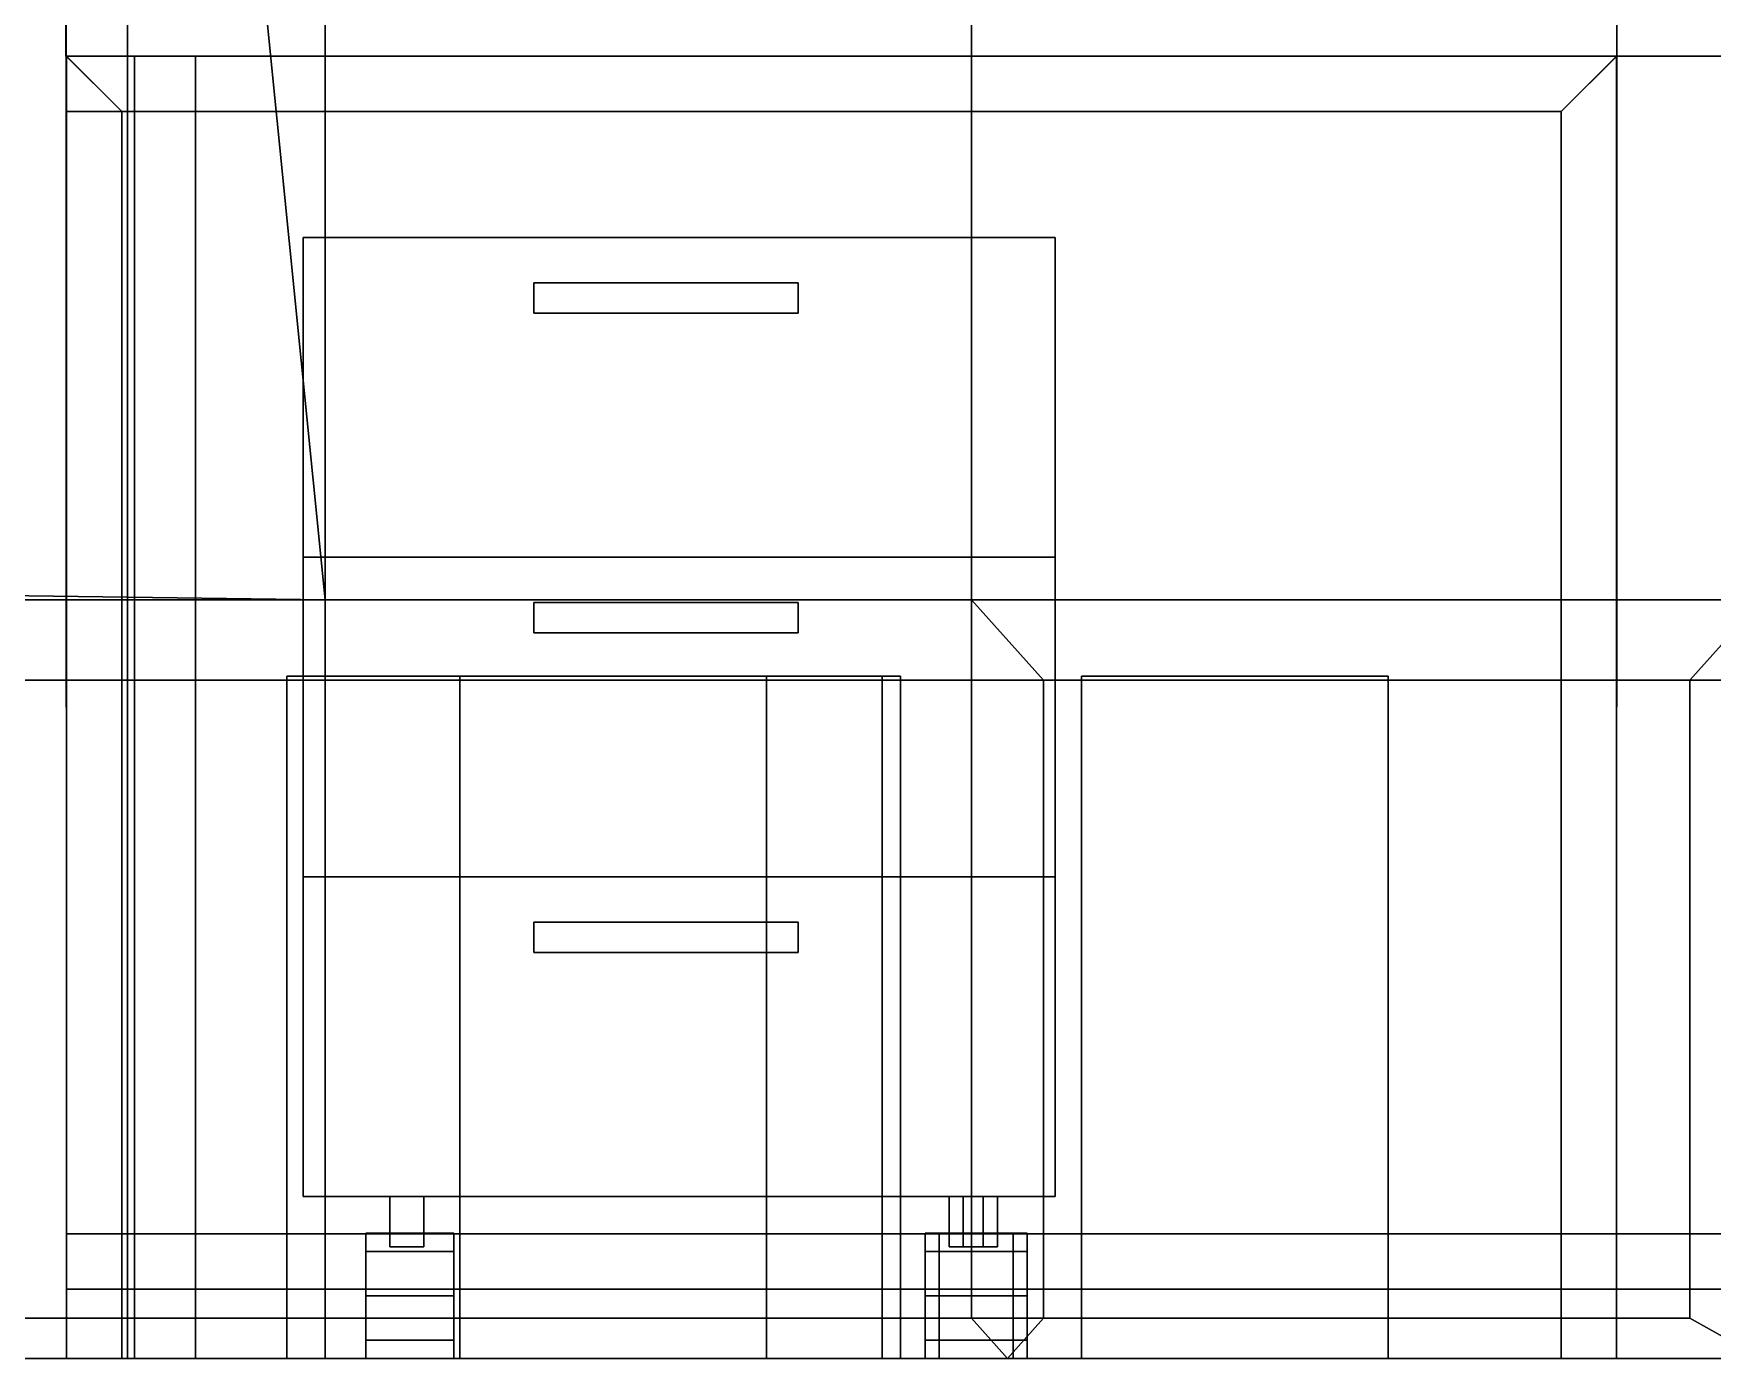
# Model space of a CAD drawing. Extents: x -252 to 252, y 0 to 101.
# Drawn here: x -154.53 to -110.75, y 0 to 34.55 of the extents above; entities that cross this region are included whole.
import ezdxf

# ---------------------------------------------------------------- set-up
doc = ezdxf.new("R2010")
doc.units = 0

msp = doc.modelspace()

# ---------------------------------------------------------------- linework, layer by layer
for points in [[(-91.667435, 93.664322, 218.68718), (-91.667191, -0.000022, 218.687424), (-185.538284, 0, 218.687424), (-185.538101, 93.664322, 218.68718)], [(-148.802444, 38.513531, 200.323654), (-165.662125, 38.513531, 200.323898), (-167.535355, 20.060452, 200.323654), (-146.929153, 19.780655, 200.323898)], [(-146.929153, 36.417885, 200.323898), (-148.802444, 38.513531, 200.323654), (-146.929153, 19.780655, 200.323898)], [(-69.308182, 37.783615, -218.726791), (-153.692917, 37.783615, -218.726791), (-153.690201, 33.95929, -218.724045), (-69.308243, 33.95929, -218.715683)], [(-153.681808, 33.95929, -107.576218), (-153.692917, 37.783615, -107.576157), (-113.229538, 37.783615, -107.576157), (-113.240646, 33.95929, -107.576218)], [(-153.690201, 33.95929, -218.724045), (-153.692917, 37.783615, -218.726791), (-153.692917, 37.783615, -107.576157), (-153.681808, 33.95929, -107.576218)], [(-152.079849, 37.783615, 63.716614), (-152.079849, 37.783615, 104.179993), (-152.079788, 33.95929, 104.168884), (-152.079788, 33.95929, 63.727722)], [(-152.079849, 37.783615, 104.179993), (-40.175568, 37.783615, 104.179993), (-40.175491, 33.95929, 104.179993), (-152.079788, 33.95929, 104.168884)], [(-40.175568, 37.783615, 63.716614), (-152.079849, 37.783615, 63.716614), (-152.079788, 33.95929, 63.727722), (-40.175491, 33.95929, 63.73877)], [(-152.079819, 33.95929, 0.286171), (-152.079819, 33.95929, -40.155052), (-152.079758, 37.783615, -40.155052), (-152.079758, 37.783615, 0.308327)], [(-40.175461, 37.783615, -40.155052), (-152.079758, 37.783615, -40.155052), (-152.079819, 33.95929, -40.155052), (-40.175522, 33.95929, -40.143944)], [(-152.079758, 37.783615, 0.308327), (-40.175461, 37.783615, 0.308327), (-40.175522, 33.95929, 0.297218), (-152.079819, 33.95929, 0.286171)], [(-69.308182, 37.783615, -178.263412), (-69.308243, 33.95929, -178.274521), (-113.24498, 33.95929, -178.278854), (-113.229568, 37.783615, -178.263412)], [(-113.24498, 33.95929, -178.278854), (-113.240646, 33.95929, -107.576218), (-113.229538, 37.783615, -107.576157), (-113.229568, 37.783615, -178.263412)], [(-146.929153, 19.780653, 209.4655), (-146.929153, 36.417877, 209.4655), (-146.929153, 36.417885, 200.323898), (-146.929153, 19.780655, 200.323898)], [(-130.069778, 36.417877, 209.4655), (-146.929153, 36.417877, 209.4655), (-146.929153, 19.780653, 209.4655), (-130.069778, 19.780653, 209.4655)], [(-130.069778, 36.417877, 209.4655), (-130.069778, 19.780653, 209.4655), (-130.069534, 19.780657, 200.323898), (-130.069534, 36.417885, 200.323898)], [(-109.463577, 19.780657, 200.323898), (-109.463577, 36.417885, 200.323898), (-130.069534, 36.417885, 200.323898), (-130.069534, 19.780657, 200.323898)], [(-69.308243, 33.95929, -178.274521), (-69.308243, 33.95929, -218.715683), (-153.690201, 33.95929, -218.724045), (-113.24498, 33.95929, -178.278854)], [(-153.690201, 33.95929, -218.724045), (-153.681808, 33.95929, -107.576218), (-113.240646, 33.95929, -107.576218), (-113.24498, 33.95929, -178.278854)], [(-153.670761, 0.000001, -109.347336), (-153.670761, 33.95929, -109.347382), (-153.681808, 33.95929, -107.576218), (-153.670761, 0, -107.576202)], [(-114.692062, 32.518917, -107.576157), (-152.230392, 32.518917, -107.576141), (-153.681808, 33.95929, -107.576218), (-113.240646, 33.95929, -107.576218)], [(-152.230392, 32.518917, -107.576141), (-152.230392, 0, -107.576157), (-153.670761, 0, -107.576202), (-153.681808, 33.95929, -107.576218)], [(-153.670761, 33.95929, -109.347382), (-153.670853, 32.518917, -109.347351), (-153.670822, 32.518917, -217.128769), (-153.670761, 33.95929, -218.580185)], [(-153.670822, 0.000003, -218.569138), (-151.899704, 0.000003, -218.569138), (-151.899734, 33.95929, -218.569138), (-153.670761, 33.95929, -218.580185)], [(-153.670761, 33.95929, -218.580185), (-153.670822, 32.518917, -217.128769), (-153.670761, 0.000001, -217.128769), (-153.670822, 0.000003, -218.569138)], [(-152.230392, 0.000001, -109.34726), (-152.230392, 32.518917, -109.347321), (-153.670761, 33.95929, -109.347382), (-153.670761, 0.000001, -109.347336)], [(-152.230392, 32.518917, -109.347321), (-114.692062, 32.518917, -109.34726), (-113.251694, 33.95929, -109.34726), (-153.670761, 33.95929, -109.347382)], [(-150.308762, 33.95929, 0.264015), (-150.308762, 0.000003, 0.264076), (-152.07988, 0.000003, 0.264015), (-152.079819, 33.95929, 0.286171)], [(-152.07988, 32.518917, -1.176353), (-152.07988, 32.518917, -38.714684), (-152.079819, 33.95929, -40.155052), (-152.079819, 33.95929, 0.286171)], [(-152.07988, 32.518917, -38.714684), (-152.07988, 0, -38.714684), (-152.079819, 0, -40.155052), (-152.079819, 33.95929, -40.155052)], [(-152.079819, 0.000001, -1.176353), (-152.07988, 32.518917, -1.176353), (-152.079819, 33.95929, 0.286171), (-152.07988, 0.000003, 0.264015)], [(-152.079788, 33.95929, 104.168884), (-152.07988, 32.518917, 102.717468), (-152.079849, 32.518917, 65.179138), (-152.079788, 33.95929, 63.727722)], [(-152.079819, 0, 104.157837), (-152.079849, 0, 102.717468), (-152.07988, 32.518917, 102.717468), (-152.079788, 33.95929, 104.168884)], [(-152.079849, 0.000003, 63.73877), (-150.308731, 0.000003, 63.73877), (-150.308762, 33.95929, 63.73877), (-152.079788, 33.95929, 63.727722)], [(-152.079788, 33.95929, 63.727722), (-152.079849, 32.518917, 65.179138), (-152.079788, 0.000001, 65.179138), (-152.079849, 0.000003, 63.73877)], [(-40.175522, 33.95929, 0.297218), (-40.175522, 33.95929, -40.143944), (-152.079819, 33.95929, -40.155052), (-152.079819, 33.95929, 0.286171)], [(-150.308701, 0.000001, -40.154991), (-150.30864, 33.95929, -40.155052), (-152.079819, 33.95929, -40.155052), (-152.079819, 0, -40.155052)], [(-152.079788, 33.95929, 104.168884), (-150.308609, 33.95929, 104.157837), (-150.30867, 0.000001, 104.157837), (-152.079819, 0, 104.157837)], [(-152.079788, 33.95929, 63.727722), (-152.079788, 33.95929, 104.168884), (-40.175491, 33.95929, 104.179993), (-40.175491, 33.95929, 63.73877)], [(-151.899704, 0.000003, -218.569138), (-151.899704, 0.000001, -217.128738), (-151.899734, 32.518917, -217.128769), (-151.899734, 33.95929, -218.569138)], [(-151.899734, 33.95929, -218.569138), (-151.899734, 32.518917, -217.128769), (-151.899673, 32.518917, -109.347351), (-151.899612, 33.95929, -109.347351)], [(-150.308762, 0.000001, -38.714684), (-150.308701, 32.518917, -38.714684), (-150.30864, 33.95929, -40.155052), (-150.308701, 0.000001, -40.154991)], [(-150.308701, 32.518917, -38.714684), (-150.308762, 32.518917, -1.176353), (-150.308762, 33.95929, 0.264015), (-150.30864, 33.95929, -40.155052)], [(-150.308762, 32.518917, -1.176353), (-150.308762, 0.000001, -1.176292), (-150.308762, 0.000003, 0.264076), (-150.308762, 33.95929, 0.264015)], [(-150.308609, 33.95929, 104.157837), (-150.308701, 32.518917, 102.717468), (-150.308762, 0.000001, 102.717468), (-150.30867, 0.000001, 104.157837)], [(-150.308762, 33.95929, 63.73877), (-150.308762, 32.518917, 65.179138), (-150.308701, 32.518917, 102.717468), (-150.308609, 33.95929, 104.157837)], [(-150.308731, 0.000003, 63.73877), (-150.308731, 0.000001, 65.179138), (-150.308762, 32.518917, 65.179138), (-150.308762, 33.95929, 63.73877)], [(-114.692062, 32.518917, -109.34726), (-114.692062, 0.000001, -109.347275), (-113.251694, 0.000003, -109.347275), (-113.251694, 33.95929, -109.34726)], [(-114.692062, 0.000001, -107.576218), (-114.692062, 32.518917, -107.576157), (-113.240646, 33.95929, -107.576218), (-113.251694, 0.000003, -107.576157)], [(-113.251694, 33.95929, -109.34726), (-113.251694, 0.000003, -109.347275), (-113.251694, 0.000003, -107.576157), (-113.240646, 33.95929, -107.576218)], [(-151.899734, 32.518917, -217.128769), (-153.670822, 32.518917, -217.128769), (-153.670853, 32.518917, -109.347351), (-151.899673, 32.518917, -109.347351)], [(-151.899704, 0.000001, -217.128738), (-153.670761, 0.000001, -217.128769), (-153.670822, 32.518917, -217.128769), (-151.899734, 32.518917, -217.128769)], [(-152.230392, 0, -107.576157), (-152.230392, 32.518917, -107.576141), (-152.230392, 32.518917, -109.347321), (-152.230392, 0.000001, -109.34726)], [(-152.230392, 32.518917, -107.576141), (-114.692062, 32.518917, -107.576157), (-114.692062, 32.518917, -109.34726), (-152.230392, 32.518917, -109.347321)], [(-152.07988, 0, -38.714684), (-152.07988, 32.518917, -38.714684), (-150.308701, 32.518917, -38.714684), (-150.308762, 0.000001, -38.714684)], [(-152.07988, 32.518917, -38.714684), (-152.07988, 32.518917, -1.176353), (-150.308762, 32.518917, -1.176353), (-150.308701, 32.518917, -38.714684)], [(-152.07988, 32.518917, -1.176353), (-152.079819, 0.000001, -1.176353), (-150.308762, 0.000001, -1.176292), (-150.308762, 32.518917, -1.176353)], [(-150.308701, 32.518917, 102.717468), (-152.07988, 32.518917, 102.717468), (-152.079849, 0, 102.717468), (-150.308762, 0.000001, 102.717468)], [(-150.308762, 32.518917, 65.179138), (-152.079849, 32.518917, 65.179138), (-152.07988, 32.518917, 102.717468), (-150.308701, 32.518917, 102.717468)], [(-150.308731, 0.000001, 65.179138), (-152.079788, 0.000001, 65.179138), (-152.079849, 32.518917, 65.179138), (-150.308762, 32.518917, 65.179138)], [(-114.692062, 32.518917, -107.576157), (-114.692062, 0.000001, -107.576218), (-114.692062, 0.000001, -109.347275), (-114.692062, 32.518917, -109.34726)], [(-147.502182, 20.89773, -9.239647), (-147.502243, 20.89773, -37.537926), (-147.502182, 29.233839, -37.537926), (-147.502182, 29.233839, -9.239647)], [(-127.889999, 29.233839, -37.537926), (-147.502182, 29.233839, -37.537926), (-147.502243, 20.89773, -37.537926), (-127.889999, 20.89773, -37.537926)], [(-147.502182, 29.233839, -9.239647), (-147.502182, 29.233839, -37.537926), (-127.889999, 29.233839, -37.537926), (-127.889999, 29.233839, -9.239647)], [(-147.502182, 29.233839, -9.239647), (-127.889999, 29.233839, -9.239647), (-127.889999, 20.89773, -9.239647), (-147.502182, 20.89773, -9.239647)], [(-127.889999, 29.233839, -9.239647), (-127.889999, 29.233839, -37.537926), (-127.889999, 20.89773, -37.537926), (-127.889999, 20.89773, -9.239647)], [(-141.483322, 28.049347, -37.537926), (-141.483322, 28.049347, -38.133263), (-134.591354, 28.049347, -38.133263), (-134.591354, 28.049347, -37.537926)], [(-141.483322, 27.255951, -37.537926), (-141.483322, 27.255951, -38.133263), (-141.483322, 28.049347, -38.133263), (-141.483322, 28.049347, -37.537926)], [(-134.591354, 28.049347, -38.133263), (-141.483322, 28.049347, -38.133263), (-141.483322, 27.255951, -38.133263), (-134.591354, 27.255951, -38.133263)], [(-134.591354, 28.049347, -37.537926), (-134.591354, 28.049347, -38.133263), (-134.591354, 27.255951, -38.133263), (-134.591354, 27.255951, -37.537926)], [(-134.591354, 27.255951, -37.537926), (-134.591354, 27.255951, -38.133263), (-141.483322, 27.255951, -38.133263), (-141.483322, 27.255951, -37.537926)], [(-147.502182, 12.561623, -9.239647), (-147.502243, 12.561622, -37.537926), (-147.502243, 20.89773, -37.537926), (-147.502182, 20.89773, -9.239647)], [(-127.889999, 20.89773, -37.537926), (-147.502243, 20.89773, -37.537926), (-147.502243, 12.561622, -37.537926), (-127.889999, 12.561622, -37.537926)], [(-147.502182, 20.89773, -9.239647), (-127.889999, 20.89773, -9.239647), (-127.889999, 12.561622, -9.239647), (-147.502182, 12.561623, -9.239647)], [(-127.889999, 20.89773, -9.239647), (-127.889999, 20.89773, -37.537926), (-127.889999, 12.561622, -37.537926), (-127.889999, 12.561622, -9.239647)], [(-146.929153, 19.780655, 200.323898), (-167.535355, 20.060452, 200.323654), (-167.535416, 19.780655, 200.305344)], [(-146.929153, 19.780655, 200.323898), (-167.535416, 19.780655, 200.305344), (-167.535355, 17.685011, 200.305344), (-146.929153, 17.685011, 200.323898)], [(-130.069534, 17.685011, 200.323898), (-130.069534, 19.780657, 200.323898), (-146.929153, 19.780655, 200.323898), (-146.929153, 17.685011, 200.323898)], [(-130.069778, 19.780653, 209.4655), (-146.929153, 19.780653, 209.4655), (-146.929153, 19.780655, 200.323898), (-130.069534, 19.780657, 200.323898)], [(-141.483322, 19.713238, -37.537926), (-141.483322, 19.713238, -38.133263), (-134.591354, 19.713238, -38.133263), (-134.591354, 19.713238, -37.537926)], [(-141.483322, 18.919842, -37.537926), (-141.483322, 18.919842, -38.133263), (-141.483322, 19.713238, -38.133263), (-141.483322, 19.713238, -37.537926)], [(-134.591354, 19.713238, -38.133263), (-141.483322, 19.713238, -38.133263), (-141.483322, 18.919842, -38.133263), (-134.591354, 18.919842, -38.133263)], [(-134.591354, 19.713238, -37.537926), (-134.591354, 19.713238, -38.133263), (-134.591354, 18.919842, -38.133263), (-134.591354, 18.919842, -37.537926)], [(-130.069534, 17.685011, 200.323898), (-128.196243, 17.685011, 200.323898), (-130.069534, 19.780657, 200.323898)], [(-128.196243, 17.685011, 200.323898), (-111.336624, 17.685011, 200.323898), (-109.463577, 19.780657, 200.323898), (-130.069534, 19.780657, 200.323898)], [(-109.463333, 17.685013, 200.323898), (-109.463577, 19.780657, 200.323898), (-111.336624, 17.685011, 200.323898)], [(-134.591354, 18.919842, -37.537926), (-134.591354, 18.919842, -38.133263), (-141.483322, 18.919842, -38.133263), (-141.483322, 18.919842, -37.537926)], [(-167.535355, 1.047782, 200.305344), (-146.929153, 1.047782, 200.323898), (-146.929153, 17.685011, 200.323898), (-167.535355, 17.685011, 200.305344)], [(-147.92366, 17.796902, -124.744003), (-147.92366, 17.796902, -116.744003), (-147.92366, 0, -116.744003), (-147.92366, 0, -124.744003)], [(-132.402267, 17.796902, -124.744003), (-132.402267, 17.796902, -116.744003), (-147.92366, 17.796902, -116.744003), (-147.92366, 17.796902, -124.744003)], [(-132.402267, 17.796902, -116.744003), (-132.402267, 0, -116.744003), (-147.92366, 0, -116.744003), (-147.92366, 17.796902, -116.744003)], [(-132.402267, 0, -124.744003), (-132.402267, 17.796902, -124.744003), (-147.92366, 17.796902, -124.744003), (-147.92366, 0, -124.744003)], [(-146.929153, 1.047779, 209.4655), (-146.929153, 17.685005, 209.4655), (-146.929153, 17.685011, 200.323898), (-146.929153, 1.047782, 200.323898)], [(-146.929153, 17.685005, 209.4655), (-130.069778, 17.685005, 209.4655), (-130.069534, 17.685011, 200.323898), (-146.929153, 17.685011, 200.323898)], [(-130.069778, 17.685005, 209.4655), (-146.929153, 17.685005, 209.4655), (-146.929153, 1.047779, 209.4655), (-130.069778, 1.047779, 209.4655)], [(-143.415878, 0, 95.406357), (-143.415878, 17.796902, 95.406357), (-135.415878, 17.796902, 95.406357), (-135.415878, 0, 95.406357)], [(-143.415878, 0, 94.927727), (-143.415878, 17.796902, 94.927727), (-143.415878, 17.796902, 95.406357), (-143.415878, 0, 95.406357)], [(-143.415878, 17.796902, 95.406357), (-143.415878, 17.796902, 94.927727), (-135.415878, 17.796902, 94.927727), (-135.415878, 17.796902, 95.406357)], [(-135.415878, 17.796902, 79.406357), (-143.415878, 17.796902, 79.406357), (-143.415878, 0, 79.406357), (-135.415878, 0, 79.406357)], [(-135.415878, 17.796902, 94.927727), (-143.415878, 17.796902, 94.927727), (-143.415878, 17.796902, 79.406357), (-135.415878, 17.796902, 79.406357)], [(-143.415878, 17.796902, 94.927727), (-143.415878, 0, 94.927727), (-143.415878, 0, 79.406357), (-143.415878, 17.796902, 79.406357)], [(-135.415878, 17.796902, 95.406357), (-135.415878, 17.796902, 94.927727), (-135.415878, 0, 94.927727), (-135.415878, 0, 95.406357)], [(-135.415878, 0, 94.927727), (-135.415878, 17.796902, 94.927727), (-135.415878, 17.796902, 79.406357), (-135.415878, 0, 79.406357)], [(-131.92366, 17.796902, -124.744003), (-132.402267, 17.796902, -124.744003), (-132.402267, 0, -124.744003), (-131.92366, 0, -124.744003)], [(-132.402267, 0, -116.744003), (-132.402267, 17.796902, -116.744003), (-131.92366, 17.796902, -116.744003), (-131.92366, 0, -116.744003)], [(-131.92366, 17.796902, -116.744003), (-132.402267, 17.796902, -116.744003), (-132.402267, 17.796902, -124.744003), (-131.92366, 17.796902, -124.744003)], [(-131.92366, 0, -116.744003), (-131.92366, 17.796902, -116.744003), (-131.92366, 17.796902, -124.744003), (-131.92366, 0, -124.744003)], [(-130.069778, 17.685005, 209.4655), (-130.069778, 1.047779, 209.4655), (-130.069534, 1.047782, 200.323898), (-130.069534, 17.685011, 200.323898)], [(-130.069534, 1.047782, 200.323898), (-128.196243, 1.047784, 200.323898), (-128.196243, 17.685011, 200.323898), (-130.069534, 17.685011, 200.323898)], [(-128.196243, 1.047779, 209.4655), (-128.196243, 17.685005, 209.4655), (-128.196243, 17.685011, 200.323898), (-128.196243, 1.047784, 200.323898)], [(-128.196243, 17.685005, 209.4655), (-111.336868, 17.685005, 209.465744), (-111.336624, 17.685011, 200.323898), (-128.196243, 17.685011, 200.323898)], [(-111.336868, 17.685005, 209.465744), (-128.196243, 17.685005, 209.4655), (-128.196243, 1.047779, 209.4655), (-111.336868, 1.047779, 209.4655)], [(-119.20369, 0, -36.02549), (-119.20369, 17.796902, -36.02549), (-127.20369, 17.796902, -36.02549), (-127.20369, 0, -36.02549)], [(-127.20369, 17.796902, -36.02549), (-127.20369, 17.796902, -35.54686), (-127.20369, 0, -35.54686), (-127.20369, 0, -36.02549)], [(-119.20369, 17.796902, -36.02549), (-119.20369, 17.796902, -35.54686), (-127.20369, 17.796902, -35.54686), (-127.20369, 17.796902, -36.02549)], [(-127.20369, 17.796902, -20.02549), (-119.20369, 17.796902, -20.02549), (-119.20369, 0, -20.02549), (-127.20369, 0, -20.02549)], [(-127.20369, 17.796902, -35.54686), (-119.20369, 17.796902, -35.54686), (-119.20369, 17.796902, -20.02549), (-127.20369, 17.796902, -20.02549)], [(-127.20369, 0, -35.54686), (-127.20369, 17.796902, -35.54686), (-127.20369, 17.796902, -20.02549), (-127.20369, 0, -20.02549)], [(-119.20369, 0, -35.54686), (-119.20369, 17.796902, -35.54686), (-119.20369, 17.796902, -36.02549), (-119.20369, 0, -36.02549)], [(-119.20369, 17.796902, -35.54686), (-119.20369, 0, -35.54686), (-119.20369, 0, -20.02549), (-119.20369, 17.796902, -20.02549)], [(-111.336868, 17.685005, 209.465744), (-111.336868, 1.047779, 209.4655), (-111.336624, 1.047782, 200.323898), (-111.336624, 17.685011, 200.323898)], [(-111.336624, 1.047782, 200.323898), (-109.463333, -0.000039, 200.323898), (-109.463333, 17.685013, 200.323898), (-111.336624, 17.685011, 200.323898)], [(-147.502182, 4.225513, -9.239647), (-147.502182, 4.225513, -37.537926), (-147.502243, 12.561622, -37.537926), (-147.502182, 12.561623, -9.239647)], [(-127.889999, 12.561622, -37.537926), (-147.502243, 12.561622, -37.537926), (-147.502182, 4.225513, -37.537926), (-127.889999, 4.225513, -37.537926)], [(-147.502182, 12.561623, -9.239647), (-127.889999, 12.561622, -9.239647), (-127.889999, 4.225513, -9.239647), (-147.502182, 4.225513, -9.239647)], [(-127.889999, 12.561622, -9.239647), (-127.889999, 12.561622, -37.537926), (-127.889999, 4.225513, -37.537926), (-127.889999, 4.225513, -9.239647)], [(-141.483261, 11.37713, -37.537926), (-141.483261, 11.37713, -38.133263), (-134.591293, 11.37713, -38.133263), (-134.591293, 11.37713, -37.537926)], [(-141.483261, 10.583734, -37.537926), (-141.483261, 10.583734, -38.133263), (-141.483261, 11.37713, -38.133263), (-141.483261, 11.37713, -37.537926)], [(-134.591293, 11.37713, -38.133263), (-141.483261, 11.37713, -38.133263), (-141.483261, 10.583734, -38.133263), (-134.591293, 10.583734, -38.133263)], [(-134.591293, 11.37713, -37.537926), (-134.591293, 11.37713, -38.133263), (-134.591293, 10.583734, -38.133263), (-134.591293, 10.583734, -37.537926)], [(-134.591293, 10.583734, -37.537926), (-134.591293, 10.583734, -38.133263), (-141.483261, 10.583734, -38.133263), (-141.483261, 10.583734, -37.537926)], [(-127.889999, 4.225513, -9.239647), (-127.889999, 4.225513, -37.537926), (-147.502182, 4.225513, -37.537926), (-147.502182, 4.225513, -9.239647)], [(-144.350449, 4.225513, -34.842979), (-145.241745, 4.225513, -34.842979), (-145.241745, 2.910332, -34.842979), (-144.350449, 2.910332, -34.842979)], [(-144.350449, 2.910332, -33.951744), (-145.241745, 2.910332, -33.951744), (-145.241745, 4.225513, -33.951744), (-144.350449, 4.225513, -33.951744)], [(-145.241745, 4.225513, -34.842979), (-145.241745, 4.225513, -33.951744), (-145.241745, 2.910332, -33.951744), (-145.241745, 2.910332, -34.842979)], [(-144.350449, 4.225513, -12.649742), (-145.241745, 4.225513, -12.649742), (-145.241745, 2.910332, -12.649742), (-144.350449, 2.910332, -12.649742)], [(-144.350449, 2.910332, -11.758507), (-145.241745, 2.910332, -11.758507), (-145.241745, 4.225513, -11.758507), (-144.350449, 4.225513, -11.758507)], [(-145.241745, 4.225513, -12.649742), (-145.241745, 4.225513, -11.758507), (-145.241745, 2.910332, -11.758507), (-145.241745, 2.910332, -12.649742)], [(-144.350449, 4.225513, -33.951744), (-144.350449, 4.225513, -34.842979), (-144.350449, 2.910332, -34.842979), (-144.350449, 2.910332, -33.951744)], [(-144.350449, 4.225513, -11.758507), (-144.350449, 4.225513, -12.649742), (-144.350449, 2.910332, -12.649742), (-144.350449, 2.910332, -11.758507)], [(-129.764755, 4.225513, -34.842979), (-130.656052, 4.225513, -34.842979), (-130.656052, 2.910332, -34.842979), (-129.764755, 2.910332, -34.842979)], [(-129.764755, 2.910332, -33.951744), (-130.656052, 2.910332, -33.951744), (-130.656052, 4.225513, -33.951744), (-129.764755, 4.225513, -33.951744)], [(-130.656052, 4.225513, -34.842979), (-130.656052, 4.225513, -33.951744), (-130.656052, 2.910332, -33.951744), (-130.656052, 2.910332, -34.842979)], [(-129.397202, 4.225513, -12.649742), (-130.288498, 4.225513, -12.649742), (-130.288498, 2.910332, -12.649742), (-129.397202, 2.910332, -12.649742)], [(-129.397202, 2.910332, -11.758507), (-130.288498, 2.910332, -11.758507), (-130.288498, 4.225513, -11.758507), (-129.397202, 4.225513, -11.758507)], [(-130.288498, 4.225513, -12.649742), (-130.288498, 4.225513, -11.758507), (-130.288498, 2.910332, -11.758507), (-130.288498, 2.910332, -12.649742)], [(-129.764755, 4.225513, -33.951744), (-129.764755, 4.225513, -34.842979), (-129.764755, 2.910332, -34.842979), (-129.764755, 2.910332, -33.951744)], [(-129.397202, 4.225513, -11.758507), (-129.397202, 4.225513, -12.649742), (-129.397202, 2.910332, -12.649742), (-129.397202, 2.910332, -11.758507)], [(-151.899643, 3.248811, -109.347351), (-153.670761, 3.248811, -109.347351), (-153.670761, 3.248811, -217.128769), (-151.899582, 3.248811, -217.128738)], [(-153.670761, 1.80844, -217.128769), (-153.670761, 3.248811, -217.128769), (-153.670761, 3.248811, -109.347351), (-153.670761, 1.80844, -109.347351)], [(-114.692062, 3.248811, -109.347397), (-152.230392, 3.248811, -109.347336), (-152.230392, 1.80844, -109.347336), (-114.692062, 1.80844, -109.347336)], [(-152.230392, 3.248811, -107.576218), (-114.692062, 3.248811, -107.576218), (-114.692062, 1.80844, -107.576218), (-152.230392, 1.80844, -107.576218)], [(-114.692062, 3.248811, -107.576218), (-152.230392, 3.248811, -107.576218), (-152.230392, 3.248811, -109.347336), (-114.692062, 3.248811, -109.347397)], [(-152.079819, 3.248811, -38.714684), (-152.079819, 3.248811, -1.176353), (-152.079819, 1.80844, -1.176353), (-152.079819, 1.80844, -38.714684)], [(-152.079819, 3.248811, -1.176353), (-152.079819, 3.248811, -38.714684), (-150.308701, 3.248811, -38.714684), (-150.30864, 3.248811, -1.176353)], [(-152.079788, 1.80844, 65.179138), (-152.079788, 3.248811, 65.179138), (-152.079788, 3.248811, 102.717468), (-152.079788, 1.80844, 102.717468)], [(-150.30867, 3.248811, 102.717468), (-152.079788, 3.248811, 102.717468), (-152.079788, 3.248811, 65.179138), (-150.308609, 3.248811, 65.179138)], [(-151.899734, 3.248811, -210.349472), (-71.0793, 3.248811, -210.349442), (-71.0793, 1.80844, -210.349442), (-151.899734, 1.80844, -210.349472)], [(-151.899734, 3.248811, -212.12059), (-151.899734, 1.80844, -212.12059), (-71.0793, 1.80844, -212.12059), (-71.0793, 3.248811, -212.12059)], [(-151.899734, 3.248811, -210.349472), (-151.899734, 3.248811, -212.12059), (-71.0793, 3.248811, -212.12059), (-71.0793, 3.248811, -210.349442)], [(-151.899643, 1.80844, -109.347351), (-151.899643, 3.248811, -109.347351), (-151.899582, 3.248811, -217.128738), (-151.899643, 1.80844, -217.128738)], [(-41.946686, 3.248811, 70.187317), (-150.308762, 3.248811, 70.187317), (-150.308762, 1.80844, 70.187317), (-41.946686, 1.80844, 70.187317)], [(-150.308762, 3.248811, 71.958435), (-41.946686, 3.248811, 71.958435), (-41.946686, 1.80844, 71.958435), (-150.308762, 1.80844, 71.958435)], [(-41.946686, 3.248811, 71.958435), (-150.308762, 3.248811, 71.958435), (-150.308762, 3.248811, 70.187317), (-41.946686, 3.248811, 70.187317)], [(-150.30864, 3.248811, -1.176353), (-150.308701, 3.248811, -38.714684), (-150.308701, 1.80844, -38.714684), (-150.308701, 1.80844, -1.176353)], [(-150.30867, 1.80844, 102.717468), (-150.30867, 3.248811, 102.717468), (-150.308609, 3.248811, 65.179138), (-150.30867, 1.80844, 65.179138)], [(-150.30864, 3.248811, -6.162376), (-41.946564, 3.248811, -6.162376), (-41.946564, 1.80844, -6.162376), (-150.30864, 1.80844, -6.162376)], [(-41.946564, 3.248811, -7.933495), (-150.30864, 3.248811, -7.933495), (-150.30864, 1.80844, -7.933495), (-41.946564, 1.80844, -7.933495)], [(-150.30864, 3.248811, -7.933495), (-41.946564, 3.248811, -7.933495), (-41.946564, 3.248811, -6.162376), (-150.30864, 3.248811, -6.162376)], [(-145.86467, 3.27042, -34.397362), (-145.864731, 2.791478, -35.553612), (-143.571274, 2.791478, -35.553612), (-143.571274, 3.270421, -34.397362)], [(-145.86467, 3.27042, -12.204124), (-145.864731, 2.791478, -13.360374), (-143.571274, 2.791478, -13.360374), (-143.571274, 3.270421, -12.204124)], [(-145.864731, 0.000001, -34.397362), (-145.86467, 3.27042, -34.397362), (-145.86467, 2.791481, -33.241112)], [(-145.864731, 0.000001, -34.397362), (-145.864731, 2.791478, -35.553612), (-145.86467, 3.27042, -34.397362)], [(-145.864731, 0.000001, -12.204124), (-145.86467, 3.27042, -12.204124), (-145.86467, 2.791481, -11.047874)], [(-145.864731, 0.000001, -12.204124), (-145.864731, 2.791478, -13.360374), (-145.86467, 3.27042, -12.204124)], [(-145.86467, 2.791481, -33.241112), (-145.86467, 3.27042, -34.397362), (-143.571274, 3.270421, -34.397362), (-143.571274, 2.791481, -33.241112)], [(-145.86467, 2.791481, -11.047874), (-145.86467, 3.27042, -12.204124), (-143.571274, 3.270421, -12.204124), (-143.571274, 2.791481, -11.047874)], [(-143.571274, 0.000001, -34.397362), (-143.571274, 2.791481, -33.241112), (-143.571274, 3.270421, -34.397362)], [(-143.571274, 0.000001, -34.397362), (-143.571274, 3.270421, -34.397362), (-143.571274, 2.791478, -35.553612)], [(-143.571274, 0.000001, -12.204124), (-143.571274, 2.791481, -11.047874), (-143.571274, 3.270421, -12.204124)], [(-143.571274, 0.000001, -12.204124), (-143.571274, 3.270421, -12.204124), (-143.571274, 2.791478, -13.360374)], [(-131.278976, 3.27042, -34.397362), (-131.279037, 2.791478, -35.553612), (-128.98558, 2.791478, -35.553612), (-128.98558, 3.270421, -34.397362)], [(-131.279037, 0.000001, -34.397362), (-131.278976, 3.27042, -34.397362), (-131.278976, 2.791481, -33.241112)], [(-131.279037, 0.000001, -34.397362), (-131.279037, 2.791478, -35.553612), (-131.278976, 3.27042, -34.397362)], [(-131.278976, 2.791481, -33.241112), (-131.278976, 3.27042, -34.397362), (-128.98558, 3.270421, -34.397362), (-128.98558, 2.791481, -33.241112)], [(-130.911423, 3.27042, -12.204124), (-130.911484, 2.791478, -13.360374), (-128.618027, 2.791478, -13.360374), (-128.618027, 3.270421, -12.204124)], [(-130.911484, 0.000001, -12.204124), (-130.911423, 3.27042, -12.204124), (-130.911423, 2.791481, -11.047874)], [(-130.911484, 0.000001, -12.204124), (-130.911484, 2.791478, -13.360374), (-130.911423, 3.27042, -12.204124)], [(-130.911423, 2.791481, -11.047874), (-130.911423, 3.27042, -12.204124), (-128.618027, 3.270421, -12.204124), (-128.618027, 2.791481, -11.047874)], [(-128.98558, 0.000001, -34.397362), (-128.98558, 2.791481, -33.241112), (-128.98558, 3.270421, -34.397362)], [(-128.98558, 0.000001, -34.397362), (-128.98558, 3.270421, -34.397362), (-128.98558, 2.791478, -35.553612)], [(-128.618027, 0.000001, -12.204124), (-128.618027, 2.791481, -11.047874), (-128.618027, 3.270421, -12.204124)], [(-128.618027, 0.000001, -12.204124), (-128.618027, 3.270421, -12.204124), (-128.618027, 2.791478, -13.360374)], [(-145.864731, 0.000001, -34.397362), (-145.86467, 2.791481, -33.241112), (-145.86467, 1.635213, -32.762169)], [(-145.864731, 0.000001, -12.204124), (-145.86467, 2.791481, -11.047874), (-145.86467, 1.635213, -10.568932)], [(-145.864731, 2.791478, -35.553612), (-145.864731, 1.63521, -36.032555), (-143.571274, 1.63521, -36.032555), (-143.571274, 2.791478, -35.553612)], [(-145.864731, 0.000001, -34.397362), (-145.864731, 1.63521, -36.032555), (-145.864731, 2.791478, -35.553612)], [(-145.864731, 2.791478, -13.360374), (-145.864731, 1.63521, -13.839317), (-143.571274, 1.63521, -13.839317), (-143.571274, 2.791478, -13.360374)], [(-145.864731, 0.000001, -12.204124), (-145.864731, 1.63521, -13.839317), (-145.864731, 2.791478, -13.360374)], [(-145.86467, 1.635213, -32.762169), (-145.86467, 2.791481, -33.241112), (-143.571274, 2.791481, -33.241112), (-143.571274, 1.635213, -32.762169)], [(-145.86467, 1.635213, -10.568932), (-145.86467, 2.791481, -11.047874), (-143.571274, 2.791481, -11.047874), (-143.571274, 1.635213, -10.568932)], [(-143.571274, 0.000001, -34.397362), (-143.571274, 1.635213, -32.762169), (-143.571274, 2.791481, -33.241112)], [(-143.571274, 0.000001, -12.204124), (-143.571274, 1.635213, -10.568932), (-143.571274, 2.791481, -11.047874)], [(-143.571274, 0.000001, -34.397362), (-143.571274, 2.791478, -35.553612), (-143.571274, 1.63521, -36.032555)], [(-143.571274, 0.000001, -12.204124), (-143.571274, 2.791478, -13.360374), (-143.571274, 1.63521, -13.839317)], [(-131.279037, 0.000001, -34.397362), (-131.278976, 2.791481, -33.241112), (-131.278976, 1.635213, -32.762169)], [(-131.279037, 2.791478, -35.553612), (-131.279037, 1.63521, -36.032555), (-128.98558, 1.63521, -36.032555), (-128.98558, 2.791478, -35.553612)], [(-131.279037, 0.000001, -34.397362), (-131.279037, 1.63521, -36.032555), (-131.279037, 2.791478, -35.553612)], [(-131.278976, 1.635213, -32.762169), (-131.278976, 2.791481, -33.241112), (-128.98558, 2.791481, -33.241112), (-128.98558, 1.635213, -32.762169)], [(-130.911484, 0.000001, -12.204124), (-130.911423, 2.791481, -11.047874), (-130.911423, 1.635213, -10.568932)], [(-130.911484, 2.791478, -13.360374), (-130.911484, 1.63521, -13.839317), (-128.618027, 1.63521, -13.839317), (-128.618027, 2.791478, -13.360374)], [(-130.911484, 0.000001, -12.204124), (-130.911484, 1.63521, -13.839317), (-130.911484, 2.791478, -13.360374)], [(-130.911423, 1.635213, -10.568932), (-130.911423, 2.791481, -11.047874), (-128.618027, 2.791481, -11.047874), (-128.618027, 1.635213, -10.568932)], [(-128.98558, 0.000001, -34.397362), (-128.98558, 1.635213, -32.762169), (-128.98558, 2.791481, -33.241112)], [(-128.98558, 0.000001, -34.397362), (-128.98558, 2.791478, -35.553612), (-128.98558, 1.63521, -36.032555)], [(-128.618027, 0.000001, -12.204124), (-128.618027, 1.635213, -10.568932), (-128.618027, 2.791481, -11.047874)], [(-128.618027, 0.000001, -12.204124), (-128.618027, 2.791478, -13.360374), (-128.618027, 1.63521, -13.839317)], [(-153.670761, 1.80844, -109.347351), (-151.899643, 1.80844, -109.347351), (-151.899643, 1.80844, -217.128738), (-153.670761, 1.80844, -217.128769)], [(-114.692062, 1.80844, -109.347336), (-152.230392, 1.80844, -109.347336), (-152.230392, 1.80844, -107.576218), (-114.692062, 1.80844, -107.576218)], [(-150.308701, 1.80844, -1.176353), (-150.308701, 1.80844, -38.714684), (-152.079819, 1.80844, -38.714684), (-152.079819, 1.80844, -1.176353)], [(-152.079788, 1.80844, 102.717468), (-150.30867, 1.80844, 102.717468), (-150.30867, 1.80844, 65.179138), (-152.079788, 1.80844, 65.179138)], [(-151.899734, 1.80844, -212.12059), (-151.899734, 1.80844, -210.349472), (-71.0793, 1.80844, -210.349442), (-71.0793, 1.80844, -212.12059)], [(-41.946686, 1.80844, 70.187317), (-150.308762, 1.80844, 70.187317), (-150.308762, 1.80844, 71.958435), (-41.946686, 1.80844, 71.958435)], [(-150.30864, 1.80844, -6.162376), (-41.946564, 1.80844, -6.162376), (-41.946564, 1.80844, -7.933495), (-150.30864, 1.80844, -7.933495)], [(-145.864731, 0.000001, -34.397362), (-145.86467, 1.635213, -32.762169), (-145.86467, 0.478944, -33.241173)], [(-145.864731, 0.000001, -12.204124), (-145.86467, 1.635213, -10.568932), (-145.86467, 0.478944, -11.047935)], [(-145.864731, 1.63521, -36.032555), (-145.864731, 0.478943, -35.553612), (-143.571335, 0.478943, -35.553612), (-143.571274, 1.63521, -36.032555)], [(-145.864731, 0.000001, -34.397362), (-145.864731, 0.478943, -35.553612), (-145.864731, 1.63521, -36.032555)], [(-145.864731, 1.63521, -13.839317), (-145.864731, 0.478943, -13.360374), (-143.571335, 0.478943, -13.360374), (-143.571274, 1.63521, -13.839317)], [(-145.864731, 0.000001, -12.204124), (-145.864731, 0.478943, -13.360374), (-145.864731, 1.63521, -13.839317)], [(-145.86467, 0.478944, -33.241173), (-145.86467, 1.635213, -32.762169), (-143.571274, 1.635213, -32.762169), (-143.571274, 0.478944, -33.241112)], [(-145.86467, 0.478944, -11.047935), (-145.86467, 1.635213, -10.568932), (-143.571274, 1.635213, -10.568932), (-143.571274, 0.478944, -11.047874)], [(-143.571274, 0.000001, -34.397362), (-143.571274, 1.63521, -36.032555), (-143.571335, 0.478943, -35.553612)], [(-143.571274, 0.000001, -12.204124), (-143.571274, 1.63521, -13.839317), (-143.571335, 0.478943, -13.360374)], [(-143.571274, 0.000001, -34.397362), (-143.571274, 0.478944, -33.241112), (-143.571274, 1.635213, -32.762169)], [(-143.571274, 0.000001, -12.204124), (-143.571274, 0.478944, -11.047874), (-143.571274, 1.635213, -10.568932)], [(-131.279037, 0.000001, -34.397362), (-131.278976, 1.635213, -32.762169), (-131.278976, 0.478944, -33.241173)], [(-131.279037, 1.63521, -36.032555), (-131.279037, 0.478943, -35.553612), (-128.985641, 0.478943, -35.553612), (-128.98558, 1.63521, -36.032555)], [(-131.279037, 0.000001, -34.397362), (-131.279037, 0.478943, -35.553612), (-131.279037, 1.63521, -36.032555)], [(-131.278976, 0.478944, -33.241173), (-131.278976, 1.635213, -32.762169), (-128.98558, 1.635213, -32.762169), (-128.98558, 0.478944, -33.241112)], [(-130.911484, 0.000001, -12.204124), (-130.911423, 1.635213, -10.568932), (-130.911423, 0.478944, -11.047935)], [(-130.911484, 1.63521, -13.839317), (-130.911484, 0.478943, -13.360374), (-128.618088, 0.478943, -13.360374), (-128.618027, 1.63521, -13.839317)], [(-130.911484, 0.000001, -12.204124), (-130.911484, 0.478943, -13.360374), (-130.911484, 1.63521, -13.839317)], [(-130.911423, 0.478944, -11.047935), (-130.911423, 1.635213, -10.568932), (-128.618027, 1.635213, -10.568932), (-128.618027, 0.478944, -11.047874)], [(-128.98558, 0.000001, -34.397362), (-128.98558, 1.63521, -36.032555), (-128.985641, 0.478943, -35.553612)], [(-128.98558, 0.000001, -34.397362), (-128.98558, 0.478944, -33.241112), (-128.98558, 1.635213, -32.762169)], [(-128.618027, 0.000001, -12.204124), (-128.618027, 1.63521, -13.839317), (-128.618088, 0.478943, -13.360374)], [(-128.618027, 0.000001, -12.204124), (-128.618027, 0.478944, -11.047874), (-128.618027, 1.635213, -10.568932)], [(-167.535355, -0.000039, 200.323654), (-146.929153, -0.000039, 200.323898), (-146.929153, 1.047782, 200.323898), (-167.535355, 1.047782, 200.305344)], [(-130.069534, 1.047782, 200.323898), (-146.929153, 1.047782, 200.323898), (-146.929153, -0.000039, 200.323898), (-129.133011, -0.000039, 200.323654)], [(-130.069778, 1.047779, 209.4655), (-146.929153, 1.047779, 209.4655), (-146.929153, 1.047782, 200.323898), (-130.069534, 1.047782, 200.323898)], [(-129.133011, -0.000039, 200.323654), (-128.196243, 1.047784, 200.323898), (-130.069534, 1.047782, 200.323898)], [(-111.336624, 1.047782, 200.323898), (-128.196243, 1.047784, 200.323898), (-129.133011, -0.000039, 200.323654), (-109.463333, -0.000039, 200.323898)], [(-111.336868, 1.047779, 209.4655), (-128.196243, 1.047779, 209.4655), (-128.196243, 1.047784, 200.323898), (-111.336624, 1.047782, 200.323898)], [(-145.864731, 0.000001, -34.397362), (-145.86467, 0.478944, -33.241173), (-143.571274, 0.478944, -33.241112), (-143.571274, 0.000001, -34.397362)], [(-145.864731, 0.000001, -12.204124), (-145.86467, 0.478944, -11.047935), (-143.571274, 0.478944, -11.047874), (-143.571274, 0.000001, -12.204124)], [(-145.864731, 0.478943, -35.553612), (-145.864731, 0.000001, -34.397362), (-143.571274, 0.000001, -34.397362), (-143.571335, 0.478943, -35.553612)], [(-145.864731, 0.478943, -13.360374), (-145.864731, 0.000001, -12.204124), (-143.571274, 0.000001, -12.204124), (-143.571335, 0.478943, -13.360374)], [(-131.279037, 0.000001, -34.397362), (-131.278976, 0.478944, -33.241173), (-128.98558, 0.478944, -33.241112), (-128.98558, 0.000001, -34.397362)], [(-131.279037, 0.478943, -35.553612), (-131.279037, 0.000001, -34.397362), (-128.98558, 0.000001, -34.397362), (-128.985641, 0.478943, -35.553612)], [(-130.911484, 0.000001, -12.204124), (-130.911423, 0.478944, -11.047935), (-128.618027, 0.478944, -11.047874), (-128.618027, 0.000001, -12.204124)], [(-130.911484, 0.478943, -13.360374), (-130.911484, 0.000001, -12.204124), (-128.618027, 0.000001, -12.204124), (-128.618088, 0.478943, -13.360374)], [(-132.402267, 0, -116.744003), (-132.402267, 0, -124.744003), (-147.92366, 0, -124.744003), (-147.92366, 0, -116.744003)], [(-135.415878, 0, 94.927727), (-143.415878, 0, 94.927727), (-143.415878, 0, 95.406357), (-135.415878, 0, 95.406357)], [(-143.415878, 0, 94.927727), (-135.415878, 0, 94.927727), (-135.415878, 0, 79.406357), (-143.415878, 0, 79.406357)], [(-132.402267, 0, -124.744003), (-132.402267, 0, -116.744003), (-131.92366, 0, -116.744003), (-131.92366, 0, -124.744003)], [(-127.20369, 0, -35.54686), (-119.20369, 0, -35.54686), (-119.20369, 0, -36.02549), (-127.20369, 0, -36.02549)], [(-119.20369, 0, -35.54686), (-127.20369, 0, -35.54686), (-127.20369, 0, -20.02549), (-119.20369, 0, -20.02549)]]:
    msp.add_3dface(points)

doc.saveas('drawing.dxf')
